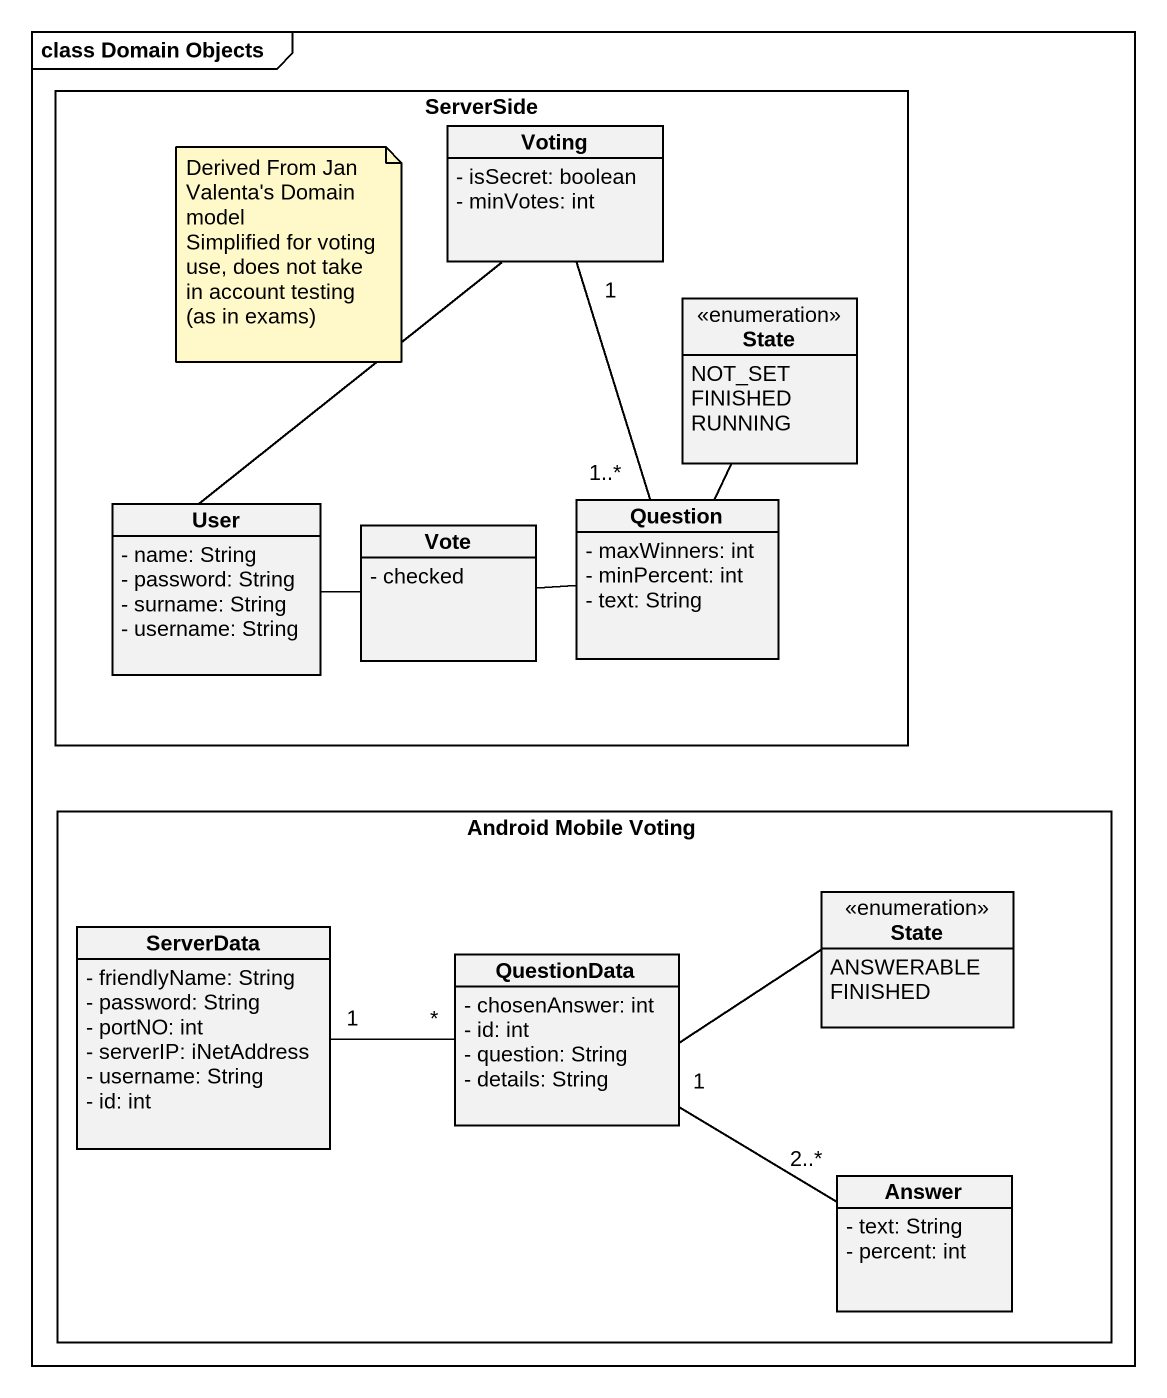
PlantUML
@startuml
mainframe class Domain Objects
hide circle
hide empty members
skinparam classAttributeIconSize 0
rectangle ServerSide {
  class Voting {
    - isSecret: boolean
    - minVotes: int
  }
  enum "State" as State_ {
    NOT_SET
    FINISHED
    RUNNING
  }
  class User {
    - name: String
    - password: String
    - surname: String
    - username: String
  }
  class Vote {
    - checked
  }
  class Question {
    - maxWinners: int
    - minPercent: int
    - text: String
  }
}
rectangle "Android Mobile Voting" as Android_Mobile_Voting {
  enum "State" as State__2 {
    ANSWERABLE
    FINISHED
  }
  class ServerData {
    - friendlyName: String
    - password: String
    - portNO: int
    - serverIP: iNetAddress
    - username: String
    - id: int
  }
  class QuestionData {
    - chosenAnswer: int
    - id: int
    - question: String
    - details: String
  }
  class Answer {
    - text: String
    - percent: int
  }
}
User -up- Voting
User -right- Vote
Question "1..*" -up- "1" Voting
Question -up- State_
Question -left- Vote
ServerData "1" -right- "*" QuestionData
QuestionData -right- State__2
QuestionData "1" -right- "2..*" Answer
note as N1
  Derived From Jan Valenta's Domain model
  Simplified for voting use, does not take in account testing (as in exams)
end note
@enduml
